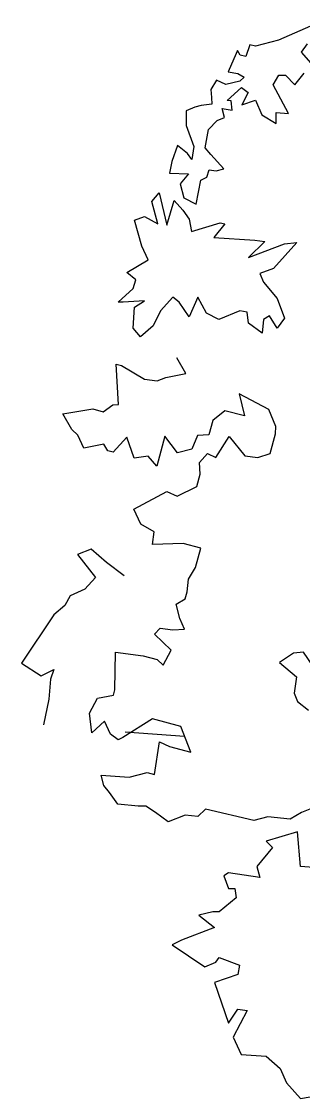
# Model space of a CAD drawing. Header units: millimetres. Extents: x -4829 to 17751, y -2575 to 15731.
# Drawn here: x 1500.3 to 1611.5, y -782.7 to -358.2 of the extents above; entities that cross this region are included whole.
import ezdxf

# ---------------------------------------------------------------- set-up
doc = ezdxf.new("R2010")
doc.units = ezdxf.units.MM
doc.layers.add('VERDE_alberi', color=104, linetype='Continuous', plot=False)

msp = doc.modelspace()

# ---------------------------------------------------------------- linework, layer by layer
at = {"layer": 'VERDE_alberi', "color": 0}
for points in [[(1618.46, -358.22), (1601.63, -365.62), (1592.59, -367.88), (1590.33, -367.38), (1588.82, -372.02), (1586.56, -371.52), (1585.56, -369.64), (1583.17, -375.03), (1581.79, -378.04), (1585.68, -378.67), (1588.19, -380.18), (1586.43, -381.68), (1580.91, -383.06), (1577.27, -381.3), (1575, -385.07), (1575.25, -388.2), (1575.38, -390.84), (1571.23, -391.34), (1568.72, -391.97), (1565.33, -393.35), (1565.33, -397.61), (1565.2, -399.24), (1568.34, -407.52), (1567.46, -412.54), (1565.83, -410.29), (1561.81, -407.02), (1559.67, -413.42), (1558.67, -417.94), (1566.2, -418.19), (1562.93, -422.2), (1564.31, -427.72), (1569.21, -430.23), (1571.1, -420.7), (1573.48, -419.57), (1574.36, -416.68), (1577.12, -417.06), (1580.14, -416.31), (1574.99, -410.66), (1572.73, -408.03), (1574.12, -400.75), (1577.51, -397.24), (1580.4, -395.98), (1579.52, -392.47), (1583.41, -393.1), (1583.04, -389.46), (1581.41, -389.33), (1587.06, -384.19), (1589.69, -386.2), (1587.18, -391.09), (1592.58, -389.21), (1595.09, -394.98), (1600.74, -398.37), (1600.74, -394.1), (1605.64, -394.48), (1599.62, -383.19), (1601.88, -379.42), (1604.51, -379.3), (1608.15, -383.19), (1611.8, -378.54)], [(1614.56, -374.66), (1610.8, -370.26), (1613.18, -367)], [(1614.06, -668.69), (1610.71, -670.02), (1606.28, -672.55), (1597.54, -671.66), (1591.91, -673.12), (1572.92, -668.69), (1569.88, -671.6), (1564.82, -670.97), (1558.11, -673.62), (1553.11, -670.02), (1549.31, -667.49), (1546.34, -667.42), (1538.3, -666.73), (1535.07, -662.11), (1532.85, -659.27), (1531.71, -655.22), (1542.73, -655.98), (1549.94, -654.21), (1552.73, -654.97), (1554.74, -642.07), (1558.73, -643.9), (1567.09, -646.18), (1563.1, -636.12), (1551.96, -633.09), (1540.25, -640.36), (1538.48, -641.37), (1535.38, -639.03), (1533.03, -633.91), (1528.03, -638.52), (1527.14, -630.81), (1530.24, -624.93), (1536.57, -623.66), (1537.14, -621.58), (1537.45, -606.72), (1548.27, -608.17), (1553.84, -609.69), (1556.25, -611.84), (1559.35, -605.96), (1552.83, -599.7), (1554.98, -597.29), (1560.04, -597.93), (1564.6, -597.67), (1562.76, -593.44), (1561.3, -587.81), (1564.84, -585.78), (1565.6, -583), (1566.23, -577.94), (1568.95, -573.45), (1571.04, -565.8), (1564.07, -563.9), (1551.99, -564.35), (1552.62, -559.29), (1547.42, -556.38), (1544.57, -550.37), (1557.67, -543.48), (1561.66, -545.31), (1569.44, -541.46), (1570.77, -536.59), (1570.51, -532.03), (1573.74, -528.43), (1577.03, -530.07), (1582.28, -521.79), (1588.42, -529.44), (1593.49, -530.07), (1598.42, -528.43), (1600.51, -520.78), (1600.57, -517.8), (1597.91, -511.1), (1586.13, -504.9), (1588.23, -513.69), (1580.57, -511.61), (1575.76, -515.53), (1574.24, -521.09), (1569.69, -521.35), (1567.47, -526.72), (1561.84, -528.18), (1556.9, -521.6), (1553.68, -533.42), (1550.26, -529.5), (1544.82, -530.26), (1541.84, -521.98), (1536.46, -527.99), (1534.37, -527.42), (1532.85, -524.76), (1524.94, -526.34), (1522.6, -521.22), (1520.19, -519.07), (1516.65, -512.87), (1528.42, -510.85), (1532.59, -511.99), (1536.33, -509.27), (1538.6, -509.14), (1537.71, -493.21), (1539.8, -493.77), (1548.79, -499.21), (1553.85, -499.85), (1557.21, -498.52), (1565.12, -496.94), (1561.57, -490.74)], [(1540.78, -576.67), (1533.88, -571.49), (1527.85, -566.19), (1522.42, -568.29), (1529.44, -577.41), (1525.25, -581.97), (1519.45, -584.56), (1517.35, -588.38), (1513.04, -592.08), (1500.33, -611.06), (1508.08, -616.12), (1513.02, -613.65), (1511.78, -617.35), (1511.16, -625.36), (1509.05, -635.35)], [(1615.23, -612.22), (1611.5, -606.72), (1607.64, -607.16), (1602.13, -610.89), (1608.84, -616.45), (1607.83, -622.9), (1609.17, -626.26), (1613.47, -629.67)], [(1564.65, -640.03), (1541.21, -638.29)], [(1617.21, -691.83), (1610.41, -691.22), (1609.17, -677.62), (1596.8, -681.33), (1599.27, -683.8), (1593.09, -691.22), (1594.33, -695.54), (1581.95, -693.69), (1580.1, -694.92), (1581.95, -699.87), (1584.43, -699.87), (1585.05, -703.57), (1578.24, -709.14), (1575.77, -709.14), (1570.2, -710.37), (1576.39, -715.32), (1563.4, -720.26), (1559.69, -722.11), (1572.68, -730.77), (1577.01, -728.91), (1578.24, -727.06), (1586.28, -730.15), (1585.67, -733.85), (1576.39, -736.94), (1581.95, -753.01), (1585.67, -747.45), (1589.38, -748.07), (1583.81, -758.57), (1586.9, -765.37), (1596.8, -765.99), (1602.37, -770.93), (1604.84, -776.49), (1610.41, -782.67), (1614.12, -782.06)]]:
    msp.add_lwpolyline(points, dxfattribs=at)
msp.add_lwpolyline([(1547.79, -446.81), (1544.86, -436.54), (1548.77, -435.07), (1554.15, -438.01), (1551.71, -429.21), (1554.64, -425.79), (1557.58, -438.5), (1560.51, -428.72), (1563.94, -432.63), (1566.39, -436.05), (1567.36, -440.94), (1578.62, -437.52), (1580.57, -438.01), (1576.17, -443.38), (1592.32, -444.36), (1596.23, -444.85), (1589.87, -451.21), (1604.06, -445.83), (1608.95, -445.34), (1599.66, -455.6), (1594.27, -457.56), (1595.74, -460.98), (1601.12, -467.34), (1604.06, -475.16), (1601.12, -479.07), (1598.19, -474.18), (1595.74, -475.65), (1595.25, -481.02), (1589.87, -477.11), (1589.38, -472.71), (1586.45, -472.22), (1578.13, -475.65), (1573.24, -473.2), (1569.81, -466.85), (1566.39, -474.67), (1562.47, -468.8), (1560.02, -466.85), (1555.13, -472.22), (1552.2, -478.09), (1547.3, -482.49), (1544.37, -479.07), (1544.86, -470.76), (1548.77, -468.31), (1540.45, -468.8), (1538.5, -468.8), (1544.37, -463.43), (1545.35, -460), (1541.92, -457.07), (1550.24, -452.18)], close=True, dxfattribs=at)

doc.saveas('drawing.dxf')
